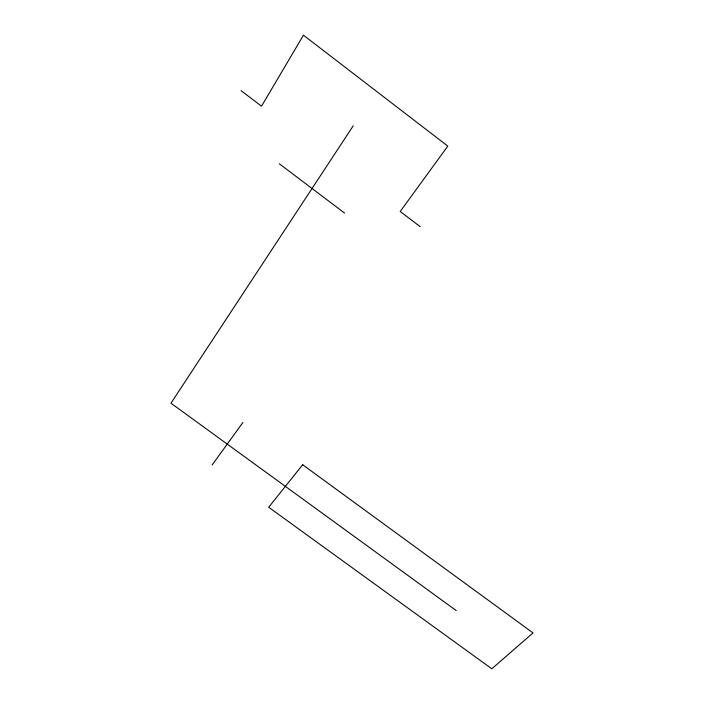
<?xml version="1.0" encoding="UTF-8"?>
<svg xmlns="http://www.w3.org/2000/svg" width="704" height="704" viewBox="0 0 704 704"><rect width="100%" height="100%" fill="white"/><g stroke="black" fill="none" stroke-linecap="round" stroke-linejoin="round"><path stroke-width="1.06" d="M353.206 125.849L170.966 403.19L456.254 610.606M212.15 464.948L242.871 422.55M279.303 163.768L344.59 213.083M241.014 90.622L261.527 106.198L303.45 35.2L447.797 146.115L400.224 211.499L420.165 226.644M302.676 464.746L268.699 507.25L491.806 668.8L533.034 632.922L302.676 464.746"/></g></svg>
